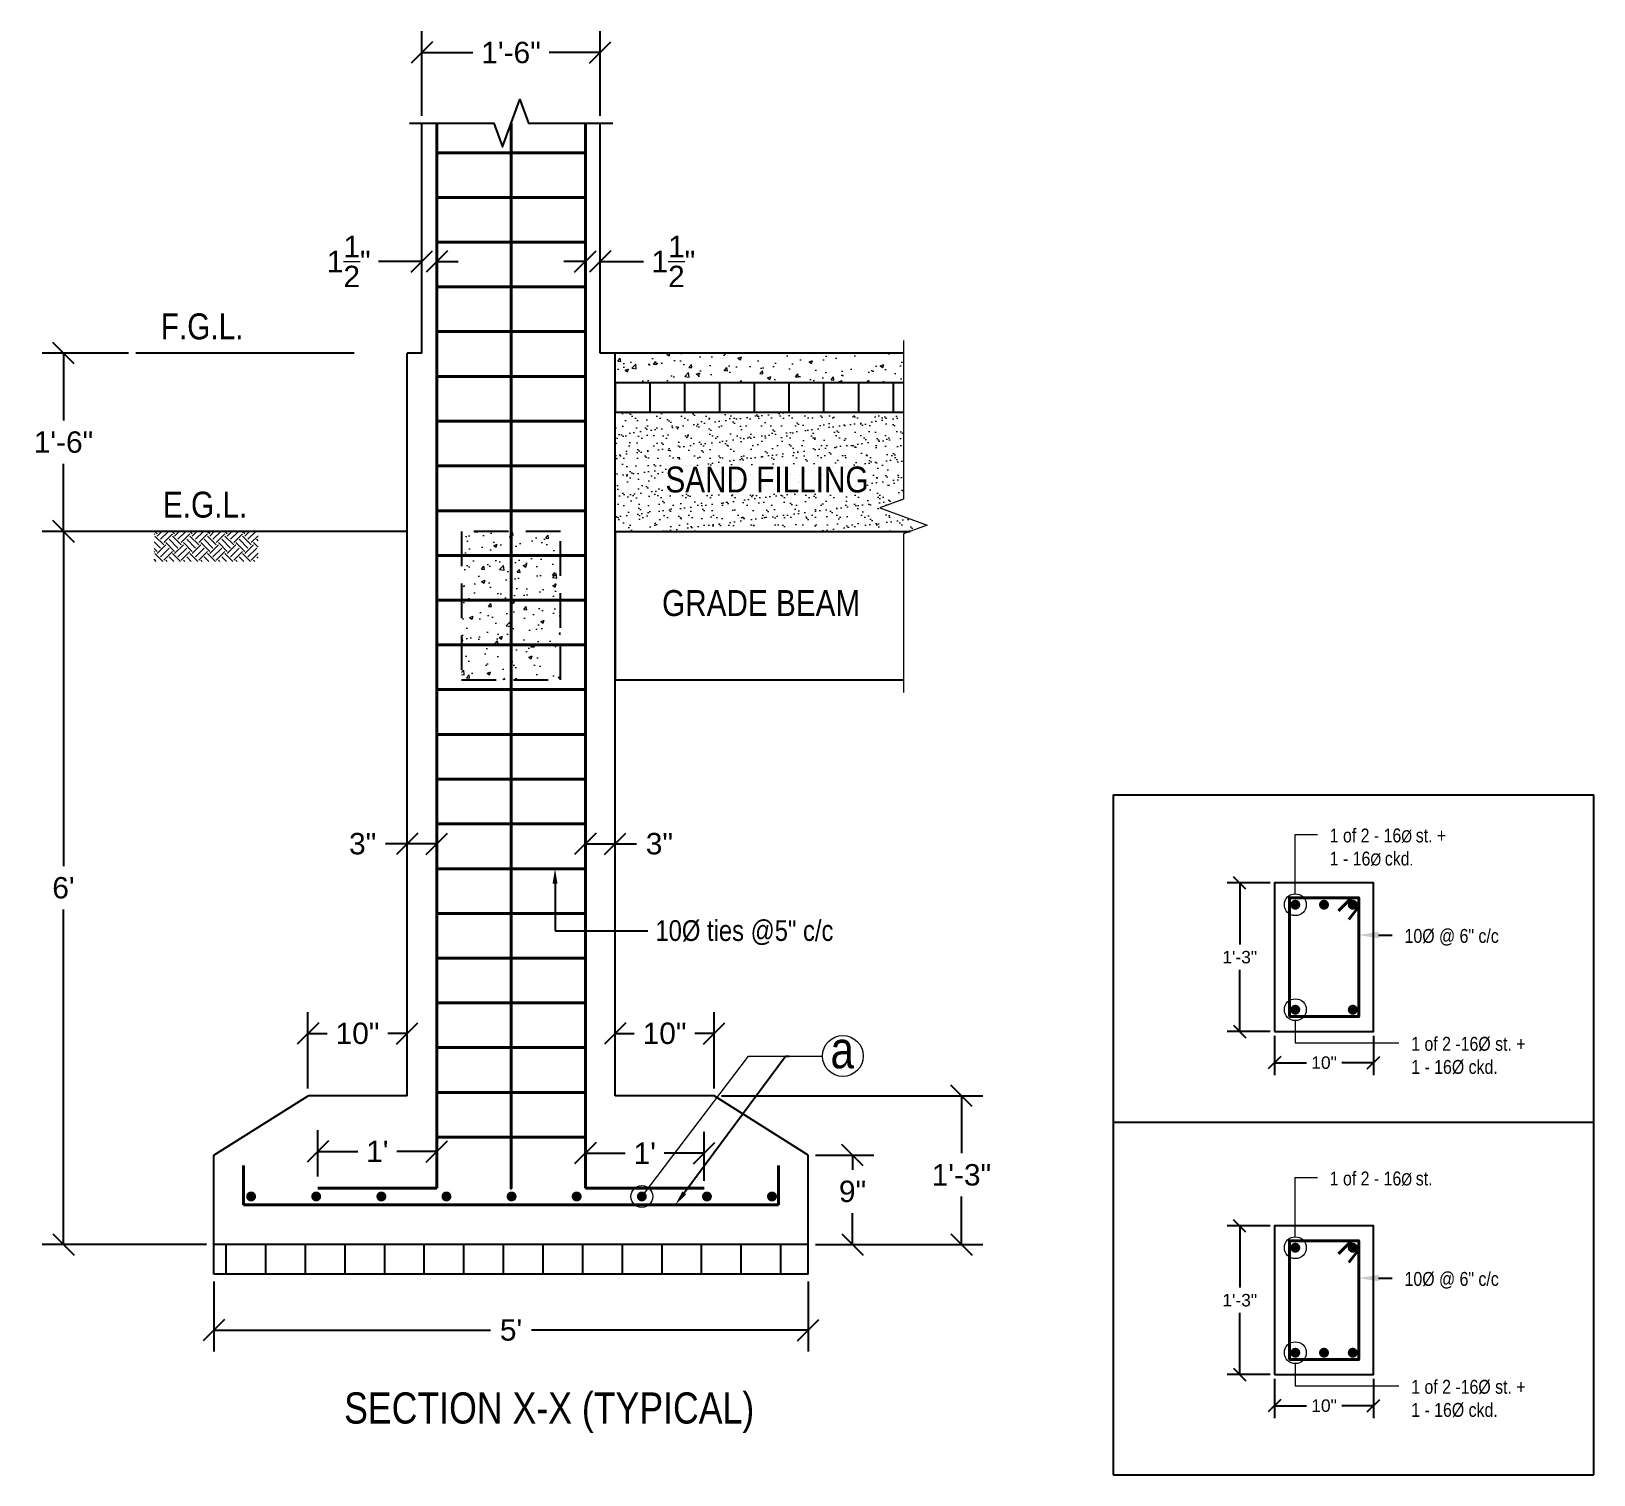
# Model space of a CAD drawing. Header units: inches. Extents: x 80 to 238, y 76 to 310.
# Drawn here: x 80.3 to 238.1, y 164 to 309.7 of the extents above; entities that cross this region are included whole.
import ezdxf
from ezdxf import colors
from ezdxf.entities.mleader import LeaderData, LeaderLine
from ezdxf.math import Vec2, Vec3

# ---------------------------------------------------------------- set-up
doc = ezdxf.new("R2010")
doc.units = ezdxf.units.IN
doc.header["$LTSCALE"] = 7
doc.header["$MEASUREMENT"] = 0
doc.linetypes.add('DASHED', pattern=[0.75, 0.5, -0.25])
for name, color, linetype, lineweight in [('Column', 200, 'Continuous', 25), ('Dimention', 2, 'Continuous', 13), ('Footing', 81, 'Continuous', 25), ('Grade Beam', 30, 'Continuous', 25), ('Hatch', 9, 'Continuous', 13), ('Reinforcment', 1, 'Continuous', 40), ('Text', 5, 'Continuous', 13)]:
    doc.layers.add(name, color=color, linetype=linetype, lineweight=lineweight)
doc.styles.add('AR', font='ARIALN.TTF')
doc.styles.get("Standard").update_dxf_attribs({"font": 'arial.ttf'})
doc.dimstyles.new('AR_1.0_12', dxfattribs={"dimscale": 12, "dimtxt": 0.18, "dimasz": 0.18, "dimexe": 0.18, "dimexo": 0.0625, "dimgap": 0.09, "dimtad": 0, "dimtih": 1, "dimtoh": 1, "dimzin": 0, "dimdsep": 46, "dimlunit": 4, "dimtxsty": 'Standard', "dimblk": 'OBLIQUE', "dimcen": 0.09, "dimadec": 0, "dimazin": 0, "dimtfac": 1, "dimtofl": 0, "dimtmove": 0, "dimatfit": 3, "dimfxl": 1, "dimtolj": 1, "dimtzin": 0, "dimarcsym": 0})
doc.dimstyles.new('AR_1.0_7', dxfattribs={"dimscale": 7, "dimtxt": 0.18, "dimasz": 0.18, "dimexe": 0.18, "dimexo": 0.0625, "dimgap": 0.09, "dimtad": 0, "dimtih": 1, "dimtoh": 1, "dimzin": 0, "dimdsep": 46, "dimlunit": 4, "dimtxsty": 'Standard', "dimblk": 'OBLIQUE', "dimcen": 0.09, "dimadec": 0, "dimazin": 0, "dimtfac": 1, "dimtofl": 0, "dimtmove": 0, "dimatfit": 3, "dimfxl": 1, "dimtolj": 1, "dimtzin": 0, "dimarcsym": 0})
pattern_1 = [(50, (0, 0), (3.5863, -0.31376), [0.375, -4.125]), (355, (0, 0), (-0.693757, 3.76096), [0.3, -3.3]), (100.4514, (0.299, -0.026), (2.892544, 3.4472), [0.3187, -3.50571]), (46.1842, (0, 1), (5.336207, -0.827596), [0.5625, -6.1875]), (96.6356, (0.4447, 0.931), (4.67331, 4.87059), [0.47805, -5.25857]), (351.1842, (0, 1), (4.67331, 4.87059), [0.45, -4.95]), (21, (0.5, 0.75), (2.984535, -2.013094), [0.375, -4.125]), (326, (0.5, 0.75), (1.216577, 3.62575), [0.3, -3.3]), (71.4514, (0.7487, 0.5822), (4.201112, 1.612656), [0.3187, -3.50571]), (37.5, (0, 0), (0.0607993, 1.6644693), [0, -3.26, 0, -3.35, 0, -3.3125]), (7.5, (0, 0), (1.315348, 1.972059), [0, -1.91, 0, -3.185, 0, -1.2625]), (327.5, (-1.115, 0), (2.669112, -0.1127744), [0, -1.25, 0, -3.9, 0, -5.175]), (317.5, (-1.615, 0), (2.915931, 0.500525), [0, -1.625, 0, -2.59, 0, -3.675])]

# ---------------------------------------------------------------- blocks, each defined once
blk = doc.blocks.new('*U14')
at = {"layer": 'Reinforcment', "const_width": 0.5}
blk.add_lwpolyline([(-0.25, 0, 1), (0.25, 0, 1)], format="xyb", close=True, dxfattribs=at)
blk = doc.blocks.new('*U15')
at = {"layer": 'Reinforcment', "color": 0, "linetype": 'ByBlock', "lineweight": -2, "transparency": 16777216}
for p in [(0, 0), (6.57, 0), (13.15, 0), (19.72, 0), (26.3, 0), (32.87, 0), (39.45, 0), (46.02, 0), (52.59, 0)]:
    blk.add_blockref('*U14', p, dxfattribs=at)
blk = doc.blocks.new('*U18')
at = {"layer": 'Reinforcment'}
blk.add_line((-7.5, 0), (7.5, 0), dxfattribs=at)
blk = doc.blocks.new('*U19')
at = {"layer": 'Reinforcment', "color": 0, "linetype": 'ByBlock', "lineweight": -2, "transparency": 16777216}
for p in [(0, 99.41), (0, 94.89), (0, 90.37), (0, 85.86), (0, 81.34), (0, 76.82), (0, 72.3), (0, 67.78), (0, 63.26), (0, 58.74), (0, 54.22), (0, 49.71), (0, 45.19), (0, 40.67), (0, 36.15), (0, 31.63), (0, 27.11), (0, 22.59), (0, 18.07), (0, 13.56), (0, 9.04), (0, 4.52), (0, 0)]:
    blk.add_blockref('*U18', p, dxfattribs=at)
blk = doc.blocks.new('*U21')
at = {"layer": 'Grade Beam'}
blk.add_line((0, 1.5), (0, -1.5), dxfattribs=at)
blk = doc.blocks.new('*U22')
at = {"color": 0, "linetype": 'ByBlock', "lineweight": -2, "transparency": 16777216}
for p in [(0, 0), (3.51, 0), (7.02, 0), (10.53, 0), (14.04, 0), (17.55, 0), (21.06, 0), (24.57, 0), (28.08, 0)]:
    blk.add_blockref('*U21', p, dxfattribs=at)
blk = doc.blocks.new('_Oblique')
at = {"color": 0, "linetype": 'ByBlock', "lineweight": -2}
blk.add_line((-0.5, -0.5), (0.5, 0.5), dxfattribs=at)
blk = doc.blocks.new('*D23')
at = {"layer": 'Defpoints', "color": 0, "transparency": 16777216}
for p in [(205.84, 208.73), (215.84, 208.73), (215.84, 205.58)]:
    blk.add_point(p, dxfattribs=at)
at = {"layer": 'Dimention', "color": 0, "lineweight": -2, "transparency": 16777216}
for p, q in [((205.84, 208.29), (205.84, 204.32)), ((215.84, 208.29), (215.84, 204.32)), ((205.84, 205.58), (209.06, 205.58)), ((215.84, 205.58), (212.63, 205.58))]:
    blk.add_line(p, q, dxfattribs=at)
at = {"layer": 'Dimention', "color": 0, "lineweight": -2, "transparency": 16777216, "xscale": 1.26, "yscale": 1.26, "zscale": 1.26, "rotation": 180}
blk.add_blockref('_Oblique', (205.84, 205.58), dxfattribs=at)
at = {"layer": 'Dimention', "color": 0, "lineweight": -2, "transparency": 16777216, "xscale": 1.26, "yscale": 1.26, "zscale": 1.26}
blk.add_blockref('_Oblique', (215.84, 205.58), dxfattribs=at)
at = {"layer": 'Dimention', "color": 0, "transparency": 16777216, "insert": (210.84, 205.58), "char_height": 1.26, "attachment_point": 5}
blk.add_mtext('\\A1;10"', dxfattribs=at)
blk = doc.blocks.new('*D24')
at = {"layer": 'Defpoints', "color": 0, "transparency": 16777216}
for p in [(202.33, 223.73), (205.84, 223.73), (205.84, 208.73)]:
    blk.add_point(p, dxfattribs=at)
at = {"layer": 'Dimention', "color": 0, "lineweight": -2, "transparency": 16777216}
for p, q in [((205.4, 223.73), (201.07, 223.73)), ((202.33, 223.73), (202.33, 217.5)), ((202.33, 208.73), (202.33, 214.95)), ((205.4, 208.73), (201.07, 208.73))]:
    blk.add_line(p, q, dxfattribs=at)
at = {"layer": 'Dimention', "color": 0, "lineweight": -2, "transparency": 16777216, "xscale": 1.26, "yscale": 1.26, "zscale": 1.26}
for p, rotation in [((202.33, 223.73), 90), ((202.33, 208.73), 270)]:
    blk.add_blockref('_Oblique', p, dxfattribs=dict(at, rotation=rotation))
at = {"layer": 'Dimention', "color": 0, "transparency": 16777216, "insert": (202.33, 216.23), "char_height": 1.26, "attachment_point": 5}
blk.add_mtext('\\A1;1\'-3"', dxfattribs=at)
blk = doc.blocks.new('*D25')
at = {"layer": 'Defpoints', "color": 0, "transparency": 16777216}
for p in [(205.84, 174.09), (215.84, 174.09), (215.84, 170.94)]:
    blk.add_point(p, dxfattribs=at)
at = {"layer": 'Dimention', "color": 0, "lineweight": -2, "transparency": 16777216}
for p, q in [((205.84, 173.66), (205.84, 169.68)), ((215.84, 173.66), (215.84, 169.68)), ((205.84, 170.94), (209.06, 170.94)), ((215.84, 170.94), (212.63, 170.94))]:
    blk.add_line(p, q, dxfattribs=at)
at = {"layer": 'Dimention', "color": 0, "lineweight": -2, "transparency": 16777216, "xscale": 1.26, "yscale": 1.26, "zscale": 1.26, "rotation": 180}
blk.add_blockref('_Oblique', (205.84, 170.94), dxfattribs=at)
at = {"layer": 'Dimention', "color": 0, "lineweight": -2, "transparency": 16777216, "xscale": 1.26, "yscale": 1.26, "zscale": 1.26}
blk.add_blockref('_Oblique', (215.84, 170.94), dxfattribs=at)
at = {"layer": 'Dimention', "color": 0, "transparency": 16777216, "insert": (210.84, 170.94), "char_height": 1.26, "attachment_point": 5}
blk.add_mtext('\\A1;10"', dxfattribs=at)
blk = doc.blocks.new('*D26')
at = {"layer": 'Defpoints', "color": 0, "transparency": 16777216}
for p in [(202.33, 189.09), (205.84, 189.09), (205.84, 174.09)]:
    blk.add_point(p, dxfattribs=at)
at = {"layer": 'Dimention', "color": 0, "lineweight": -2, "transparency": 16777216}
for p, q in [((205.4, 189.09), (201.07, 189.09)), ((202.33, 189.09), (202.33, 182.87)), ((202.33, 174.09), (202.33, 180.32)), ((205.4, 174.09), (201.07, 174.09))]:
    blk.add_line(p, q, dxfattribs=at)
at = {"layer": 'Dimention', "color": 0, "lineweight": -2, "transparency": 16777216, "xscale": 1.26, "yscale": 1.26, "zscale": 1.26}
for p, rotation in [((202.33, 189.09), 90), ((202.33, 174.09), 270)]:
    blk.add_blockref('_Oblique', p, dxfattribs=dict(at, rotation=rotation))
at = {"layer": 'Dimention', "color": 0, "transparency": 16777216, "insert": (202.33, 181.59), "char_height": 1.26, "attachment_point": 5}
blk.add_mtext('\\A1;1\'-3"', dxfattribs=at)
blk = doc.blocks.new('*D27')
at = {"layer": 'Defpoints', "color": 0, "transparency": 16777216}
for p in [(98.76, 184.23), (158.76, 184.23), (158.76, 178.58)]:
    blk.add_point(p, dxfattribs=at)
at = {"layer": 'Dimention', "color": 0, "lineweight": -2, "transparency": 16777216}
for p, q in [((98.76, 183.48), (98.76, 176.42)), ((158.76, 183.48), (158.76, 176.42)), ((98.76, 178.58), (126.69, 178.58)), ((158.76, 178.58), (130.84, 178.58))]:
    blk.add_line(p, q, dxfattribs=at)
at = {"layer": 'Dimention', "color": 0, "lineweight": -2, "transparency": 16777216, "xscale": 2.16, "yscale": 2.16, "zscale": 2.16, "rotation": 180}
blk.add_blockref('_Oblique', (98.76, 178.58), dxfattribs=at)
at = {"layer": 'Dimention', "color": 0, "lineweight": -2, "transparency": 16777216, "xscale": 2.16, "yscale": 2.16, "zscale": 2.16}
blk.add_blockref('_Oblique', (158.76, 178.58), dxfattribs=at)
at = {"layer": 'Dimention', "color": 0, "transparency": 16777216, "insert": (128.76, 178.58), "char_height": 2.16, "attachment_point": 5}
blk.add_mtext("\\A1;5'", dxfattribs=at)
blk = doc.blocks.new('*D28')
at = {"layer": 'Defpoints', "color": 0, "transparency": 16777216}
for p in [(83.57, 259.23), (98.76, 259.23), (98.76, 187.23)]:
    blk.add_point(p, dxfattribs=at)
at = {"layer": 'Dimention', "color": 0, "lineweight": -2, "transparency": 16777216}
for p, q in [((98.01, 259.23), (81.41, 259.23)), ((83.57, 259.23), (83.57, 225.41)), ((83.57, 187.23), (83.57, 221.04)), ((98.01, 187.23), (81.41, 187.23))]:
    blk.add_line(p, q, dxfattribs=at)
at = {"layer": 'Dimention', "color": 0, "lineweight": -2, "transparency": 16777216, "xscale": 2.16, "yscale": 2.16, "zscale": 2.16}
for p, rotation in [((83.57, 259.23), 90), ((83.57, 187.23), 270)]:
    blk.add_blockref('_Oblique', p, dxfattribs=dict(at, rotation=rotation))
at = {"layer": 'Dimention', "color": 0, "transparency": 16777216, "insert": (83.57, 223.23), "char_height": 2.16, "attachment_point": 5}
blk.add_mtext("\\A1;6'", dxfattribs=at)
blk = doc.blocks.new('*D29')
at = {"layer": 'Defpoints', "color": 0, "transparency": 16777216}
for p in [(90.89, 277.23), (83.57, 259.23), (91.1, 259.23)]:
    blk.add_point(p, dxfattribs=at)
at = {"layer": 'Dimention', "color": 0, "lineweight": -2, "transparency": 16777216}
for p, q in [((90.14, 277.23), (81.41, 277.23)), ((83.57, 277.23), (83.57, 270.41)), ((83.57, 259.23), (83.57, 266.04)), ((90.35, 259.23), (81.41, 259.23))]:
    blk.add_line(p, q, dxfattribs=at)
at = {"layer": 'Dimention', "color": 0, "lineweight": -2, "transparency": 16777216, "xscale": 2.16, "yscale": 2.16, "zscale": 2.16}
for p, rotation in [((83.57, 277.23), 90), ((83.57, 259.23), 270)]:
    blk.add_blockref('_Oblique', p, dxfattribs=dict(at, rotation=rotation))
at = {"layer": 'Dimention', "color": 0, "transparency": 16777216, "insert": (83.57, 268.23), "char_height": 2.16, "attachment_point": 5}
blk.add_mtext('\\A1;1\'-6"', dxfattribs=at)
blk = doc.blocks.new('*D30')
at = {"layer": 'Defpoints', "color": 0, "transparency": 16777216}
for p in [(137.76, 307.57), (119.76, 300.45), (137.76, 300.45)]:
    blk.add_point(p, dxfattribs=at)
at = {"layer": 'Dimention', "color": 0, "lineweight": -2, "transparency": 16777216}
for p, q in [((119.76, 301.2), (119.76, 309.73)), ((137.76, 301.2), (137.76, 309.73)), ((119.76, 307.57), (124.91, 307.57)), ((137.76, 307.57), (132.61, 307.57))]:
    blk.add_line(p, q, dxfattribs=at)
at = {"layer": 'Dimention', "color": 0, "lineweight": -2, "transparency": 16777216, "xscale": 2.16, "yscale": 2.16, "zscale": 2.16, "rotation": 180}
blk.add_blockref('_Oblique', (119.76, 307.57), dxfattribs=at)
at = {"layer": 'Dimention', "color": 0, "lineweight": -2, "transparency": 16777216, "xscale": 2.16, "yscale": 2.16, "zscale": 2.16}
blk.add_blockref('_Oblique', (137.76, 307.57), dxfattribs=at)
at = {"layer": 'Dimention', "color": 0, "transparency": 16777216, "insert": (128.76, 307.57), "char_height": 2.16, "attachment_point": 5}
blk.add_mtext('\\A1;1\'-6"', dxfattribs=at)
blk = doc.blocks.new('*D31')
at = {"layer": 'Defpoints', "color": 0, "transparency": 16777216}
for p in [(121.26, 286.48), (119.76, 283.91), (121.26, 283.91)]:
    blk.add_point(p, dxfattribs=at)
at = {"layer": 'Dimention', "color": 0, "lineweight": -2, "transparency": 16777216}
for p, q in [((119.76, 284.66), (119.76, 288.64)), ((121.26, 284.66), (121.26, 288.64)), ((119.76, 286.48), (115.38, 286.48)), ((121.26, 286.48), (123.42, 286.48))]:
    blk.add_line(p, q, dxfattribs=at)
at = {"layer": 'Dimention', "color": 0, "lineweight": -2, "transparency": 16777216, "xscale": 2.16, "yscale": 2.16, "zscale": 2.16}
blk.add_blockref('_Oblique', (119.76, 286.48), dxfattribs=at)
at = {"layer": 'Dimention', "color": 0, "lineweight": -2, "transparency": 16777216, "xscale": 2.16, "yscale": 2.16, "zscale": 2.16, "rotation": 180}
blk.add_blockref('_Oblique', (121.26, 286.48), dxfattribs=at)
at = {"layer": 'Dimention', "color": 0, "transparency": 16777216, "insert": (112.37, 286.48), "char_height": 2.16, "attachment_point": 5}
blk.add_mtext('\\A1;1{\\H1x;\\S1/2;}"', dxfattribs=at)
blk = doc.blocks.new('*D32')
at = {"layer": 'Defpoints', "color": 0, "transparency": 16777216}
for p in [(136.26, 286.48), (136.26, 283.91), (137.76, 283.91)]:
    blk.add_point(p, dxfattribs=at)
at = {"layer": 'Dimention', "color": 0, "lineweight": -2, "transparency": 16777216}
for p, q in [((136.26, 284.66), (136.26, 288.64)), ((137.76, 284.66), (137.76, 288.64)), ((136.26, 286.48), (134.1, 286.48)), ((137.76, 286.48), (142.14, 286.48))]:
    blk.add_line(p, q, dxfattribs=at)
at = {"layer": 'Dimention', "color": 0, "lineweight": -2, "transparency": 16777216, "xscale": 2.16, "yscale": 2.16, "zscale": 2.16}
blk.add_blockref('_Oblique', (136.26, 286.48), dxfattribs=at)
at = {"layer": 'Dimention', "color": 0, "lineweight": -2, "transparency": 16777216, "xscale": 2.16, "yscale": 2.16, "zscale": 2.16, "rotation": 180}
blk.add_blockref('_Oblique', (137.76, 286.48), dxfattribs=at)
at = {"layer": 'Dimention', "color": 0, "transparency": 16777216, "insert": (145.15, 286.48), "char_height": 2.16, "attachment_point": 5}
blk.add_mtext('\\A1;1{\\H1x;\\S1/2;}"', dxfattribs=at)
blk = doc.blocks.new('*D33')
at = {"layer": 'Defpoints', "color": 0, "transparency": 16777216}
for p in [(118.26, 227.68), (118.26, 225.17), (121.26, 225.17)]:
    blk.add_point(p, dxfattribs=at)
at = {"layer": 'Dimention', "color": 0, "lineweight": -2, "transparency": 16777216}
for p, q in [((118.26, 225.92), (118.26, 229.84)), ((121.26, 225.92), (121.26, 229.84)), ((118.26, 227.68), (116.1, 227.68)), ((121.26, 227.68), (118.26, 227.68))]:
    blk.add_line(p, q, dxfattribs=at)
at = {"layer": 'Dimention', "color": 0, "lineweight": -2, "transparency": 16777216, "xscale": 2.16, "yscale": 2.16, "zscale": 2.16, "rotation": 180}
blk.add_blockref('_Oblique', (118.26, 227.68), dxfattribs=at)
at = {"layer": 'Dimention', "color": 0, "lineweight": -2, "transparency": 16777216, "xscale": 2.16, "yscale": 2.16, "zscale": 2.16}
blk.add_blockref('_Oblique', (121.26, 227.68), dxfattribs=at)
at = {"layer": 'Dimention', "color": 0, "transparency": 16777216, "insert": (113.78, 227.68), "char_height": 2.16, "attachment_point": 5}
blk.add_mtext('\\A1;3"', dxfattribs=at)
blk = doc.blocks.new('*D34')
at = {"layer": 'Defpoints', "color": 0, "transparency": 16777216}
for p in [(139.26, 227.68), (136.26, 225.17), (139.26, 225.17)]:
    blk.add_point(p, dxfattribs=at)
at = {"layer": 'Dimention', "color": 0, "lineweight": -2, "transparency": 16777216}
for p, q in [((136.26, 225.92), (136.26, 229.84)), ((139.26, 225.92), (139.26, 229.84)), ((136.26, 227.68), (139.26, 227.68)), ((139.26, 227.68), (141.42, 227.68))]:
    blk.add_line(p, q, dxfattribs=at)
at = {"layer": 'Dimention', "color": 0, "lineweight": -2, "transparency": 16777216, "xscale": 2.16, "yscale": 2.16, "zscale": 2.16, "rotation": 180}
blk.add_blockref('_Oblique', (136.26, 227.68), dxfattribs=at)
at = {"layer": 'Dimention', "color": 0, "lineweight": -2, "transparency": 16777216, "xscale": 2.16, "yscale": 2.16, "zscale": 2.16}
blk.add_blockref('_Oblique', (139.26, 227.68), dxfattribs=at)
at = {"layer": 'Dimention', "color": 0, "transparency": 16777216, "insert": (143.74, 227.68), "char_height": 2.16, "attachment_point": 5}
blk.add_mtext('\\A1;3"', dxfattribs=at)
blk = doc.blocks.new('*D35')
at = {"layer": 'Defpoints', "color": 0, "transparency": 16777216}
for p in [(108.26, 208.53), (108.26, 202.23), (118.26, 202.23)]:
    blk.add_point(p, dxfattribs=at)
at = {"layer": 'Dimention', "color": 0, "lineweight": -2, "transparency": 16777216}
for p, q in [((108.26, 202.98), (108.26, 210.69)), ((118.26, 202.98), (118.26, 210.69)), ((108.26, 208.53), (110.2, 208.53)), ((118.26, 208.53), (116.32, 208.53))]:
    blk.add_line(p, q, dxfattribs=at)
at = {"layer": 'Dimention', "color": 0, "lineweight": -2, "transparency": 16777216, "xscale": 2.16, "yscale": 2.16, "zscale": 2.16, "rotation": 180}
blk.add_blockref('_Oblique', (108.26, 208.53), dxfattribs=at)
at = {"layer": 'Dimention', "color": 0, "lineweight": -2, "transparency": 16777216, "xscale": 2.16, "yscale": 2.16, "zscale": 2.16}
blk.add_blockref('_Oblique', (118.26, 208.53), dxfattribs=at)
at = {"layer": 'Dimention', "color": 0, "transparency": 16777216, "insert": (113.26, 208.53), "char_height": 2.16, "attachment_point": 5}
blk.add_mtext('\\A1;10"', dxfattribs=at)
blk = doc.blocks.new('*D36')
at = {"layer": 'Defpoints', "color": 0, "transparency": 16777216}
for p in [(149.26, 208.53), (139.26, 202.23), (149.26, 202.23)]:
    blk.add_point(p, dxfattribs=at)
at = {"layer": 'Dimention', "color": 0, "lineweight": -2, "transparency": 16777216}
for p, q in [((139.26, 202.98), (139.26, 210.69)), ((149.26, 202.98), (149.26, 210.69)), ((139.26, 208.53), (141.2, 208.53)), ((149.26, 208.53), (147.32, 208.53))]:
    blk.add_line(p, q, dxfattribs=at)
at = {"layer": 'Dimention', "color": 0, "lineweight": -2, "transparency": 16777216, "xscale": 2.16, "yscale": 2.16, "zscale": 2.16}
for p, rotation in [((139.26, 208.53), 179.9999999999996), ((149.26, 208.53), 359.9999999999997)]:
    blk.add_blockref('_Oblique', p, dxfattribs=dict(at, rotation=rotation))
at = {"layer": 'Dimention', "color": 0, "transparency": 16777216, "insert": (144.26, 208.53), "char_height": 2.16, "attachment_point": 5}
blk.add_mtext('\\A1;10"', dxfattribs=at)
blk = doc.blocks.new('*D37')
at = {"layer": 'Defpoints', "color": 0, "transparency": 16777216}
for p in [(109.26, 196.62), (109.26, 193.35), (121.26, 193.35)]:
    blk.add_point(p, dxfattribs=at)
at = {"layer": 'Dimention', "color": 0, "lineweight": -2, "transparency": 16777216}
for p, q in [((109.26, 194.1), (109.26, 198.78)), ((121.26, 194.1), (121.26, 198.78)), ((109.26, 196.62), (113.29, 196.62)), ((121.26, 196.62), (117.23, 196.62))]:
    blk.add_line(p, q, dxfattribs=at)
at = {"layer": 'Dimention', "color": 0, "lineweight": -2, "transparency": 16777216, "xscale": 2.16, "yscale": 2.16, "zscale": 2.16, "rotation": 180}
blk.add_blockref('_Oblique', (109.26, 196.62), dxfattribs=at)
at = {"layer": 'Dimention', "color": 0, "lineweight": -2, "transparency": 16777216, "xscale": 2.16, "yscale": 2.16, "zscale": 2.16}
blk.add_blockref('_Oblique', (121.26, 196.62), dxfattribs=at)
at = {"layer": 'Dimention', "color": 0, "transparency": 16777216, "insert": (115.26, 196.62), "char_height": 2.16, "attachment_point": 5}
blk.add_mtext("\\A1;1'", dxfattribs=at)
blk = doc.blocks.new('*D38')
at = {"layer": 'Defpoints', "color": 0, "transparency": 16777216}
for p in [(148.26, 196.44), (136.26, 192.91), (148.26, 192.91)]:
    blk.add_point(p, dxfattribs=at)
at = {"layer": 'Dimention', "color": 0, "lineweight": -2, "transparency": 16777216}
for p, q in [((136.26, 193.66), (136.26, 198.6)), ((148.26, 193.66), (148.26, 198.6)), ((136.26, 196.44), (140.29, 196.44)), ((148.26, 196.44), (144.23, 196.44))]:
    blk.add_line(p, q, dxfattribs=at)
at = {"layer": 'Dimention', "color": 0, "lineweight": -2, "transparency": 16777216, "xscale": 2.16, "yscale": 2.16, "zscale": 2.16, "rotation": 180}
blk.add_blockref('_Oblique', (136.26, 196.44), dxfattribs=at)
at = {"layer": 'Dimention', "color": 0, "lineweight": -2, "transparency": 16777216, "xscale": 2.16, "yscale": 2.16, "zscale": 2.16}
blk.add_blockref('_Oblique', (148.26, 196.44), dxfattribs=at)
at = {"layer": 'Dimention', "color": 0, "transparency": 16777216, "insert": (142.26, 196.44), "char_height": 2.16, "attachment_point": 5}
blk.add_mtext("\\A1;1'", dxfattribs=at)
blk = doc.blocks.new('*D39')
at = {"layer": 'Defpoints', "color": 0, "transparency": 16777216}
for p in [(149.26, 202.23), (158.76, 187.23), (174.23, 187.23)]:
    blk.add_point(p, dxfattribs=at)
at = {"layer": 'Dimention', "color": 0, "lineweight": -2, "transparency": 16777216}
for p, q in [((150.01, 202.23), (176.39, 202.23)), ((174.23, 202.23), (174.23, 196.43)), ((174.23, 187.23), (174.23, 192.06)), ((159.51, 187.23), (176.39, 187.23))]:
    blk.add_line(p, q, dxfattribs=at)
at = {"layer": 'Dimention', "color": 0, "lineweight": -2, "transparency": 16777216, "xscale": 2.16, "yscale": 2.16, "zscale": 2.16}
for p, rotation in [((174.23, 202.23), 90), ((174.23, 187.23), 270)]:
    blk.add_blockref('_Oblique', p, dxfattribs=dict(at, rotation=rotation))
at = {"layer": 'Dimention', "color": 0, "transparency": 16777216, "insert": (174.23, 194.24), "char_height": 2.16, "attachment_point": 5}
blk.add_mtext('\\A1;1\'-3"', dxfattribs=at)
blk = doc.blocks.new('*D40')
at = {"layer": 'Defpoints', "color": 0, "transparency": 16777216}
for p in [(158.76, 196.23), (158.76, 187.23), (163.24, 187.23)]:
    blk.add_point(p, dxfattribs=at)
at = {"layer": 'Dimention', "color": 0, "lineweight": -2, "transparency": 16777216}
for p, q in [((159.51, 196.23), (165.4, 196.23)), ((163.24, 196.23), (163.24, 194.75)), ((163.24, 187.23), (163.24, 190.39)), ((159.51, 187.23), (165.4, 187.23))]:
    blk.add_line(p, q, dxfattribs=at)
at = {"layer": 'Dimention', "color": 0, "lineweight": -2, "transparency": 16777216, "xscale": 2.16, "yscale": 2.16, "zscale": 2.16}
for p, rotation in [((163.24, 196.23), 90), ((163.24, 187.23), 270)]:
    blk.add_blockref('_Oblique', p, dxfattribs=dict(at, rotation=rotation))
at = {"layer": 'Dimention', "color": 0, "transparency": 16777216, "insert": (163.24, 192.57), "char_height": 2.16, "attachment_point": 5}
blk.add_mtext('\\A1;9"', dxfattribs=at)

msp = doc.modelspace()

# ---------------------------------------------------------------- hatches: boundary and pattern name
at = {"layer": 'Footing'}
h = msp.add_hatch(dxfattribs=at)
h.set_pattern_fill('AR-B88', color=256, scale=0.5)
h.paths.add_polyline_path([(158.762, 187.228), (98.762, 187.228), (98.762, 184.228), (158.762, 184.228)])
at = {"layer": 'Hatch'}
h = msp.add_hatch(dxfattribs=at)
h.set_pattern_fill('AR-CONC', color=256, scale=0.5)
h.set_pattern_definition(pattern_1)
h.paths.add_polyline_path([(168.383, 277.228), (139.262, 277.228), (139.262, 274.228), (168.383, 274.228)])
h = msp.add_hatch(dxfattribs=at)
h.set_pattern_fill('AR-SAND', color=256, scale=0.8)
h.paths.add_polyline_path([(168.383, 271.228), (139.262, 271.228), (139.262, 259.228), (169.07, 259.228), (170.787, 259.853), (165.979, 261.603), (168.383, 262.478)])
h.paths.add_polyline_path([(143.671, 262.435), (165.535, 262.435), (165.535, 266.501), (143.671, 266.501)], flags=24)
at = {"layer": 'Hatch', "transparency": 33554687}
h = msp.add_hatch(dxfattribs=at)
h.set_pattern_fill('EARTH', color=256, scale=5, angle=45)
h.paths.add_polyline_path([(103.222, 259.228), (92.729, 259.228), (92.729, 256.192), (103.222, 256.192)])
at = {"layer": 'Hatch'}
h = msp.add_hatch(dxfattribs=at)
h.set_pattern_fill('AR-CONC', color=256, scale=0.5)
h.set_pattern_definition(pattern_1)
h.paths.add_polyline_path([(123.762, 244.228), (133.762, 244.228), (133.762, 259.228), (123.762, 259.228)])

# ---------------------------------------------------------------- linework, layer by layer
for p, q in [((168.383, 277.228), (139.262, 277.228)), ((168.383, 274.228), (139.262, 274.228)), ((189.546, 232.63), (238.073, 232.63)), ((189.546, 232.63), (189.546, 163.969)), ((238.073, 163.969), (238.073, 232.63)), ((189.546, 199.577), (238.073, 199.577)), ((189.546, 163.969), (238.073, 163.969))]:
    msp.add_line(p, q)
at = {"layer": 'Column'}
for p, q in [((119.762, 277.228), (119.762, 300.446)), ((137.762, 277.228), (137.762, 300.446)), ((118.262, 202.228), (118.262, 277.228)), ((119.762, 277.228), (118.262, 277.228)), ((139.262, 277.228), (137.762, 277.228)), ((139.262, 202.228), (139.262, 277.228))]:
    msp.add_line(p, q, dxfattribs=at)
at = {"layer": 'Dimention'}
for p, q in [((207.942, 222.633), (207.942, 228.61)), ((207.942, 228.61), (210.176, 228.61)), ((207.942, 209.823), (207.942, 207.573)), ((207.942, 207.573), (218.402, 207.573)), ((142.124, 192.261), (152.734, 206.253)), ((152.734, 206.253), (160.196, 206.253)), ((207.942, 187.998), (207.942, 193.975)), ((207.942, 193.975), (210.176, 193.975)), ((207.942, 175.188), (207.942, 172.937)), ((207.942, 172.937), (218.402, 172.937))]:
    msp.add_line(p, q, dxfattribs=at)
at = {"layer": 'Dimention', "linetype": 'Continuous'}
msp.add_lwpolyline([(168.383, 278.488), (168.383, 262.478), (165.979, 261.603), (170.787, 259.853), (168.383, 258.978), (168.383, 242.968)], dxfattribs=at)
at = {"layer": 'Dimention'}
for centre, radius in [((207.942, 221.529), 1.104), ((207.942, 210.927), 1.104), ((162.261, 206.253), 2.065), ((141.963, 192.07), 1.104), ((207.942, 186.894), 1.104), ((207.942, 176.292), 1.104)]:
    msp.add_circle(centre, radius, dxfattribs=at)
at = {"layer": 'Footing'}
for p, q in [((112.916, 277.228), (90.885, 277.228)), ((118.262, 259.228), (91.099, 259.228)), ((98.762, 196.228), (108.262, 202.228)), ((118.262, 202.228), (108.262, 202.228)), ((149.262, 202.228), (139.262, 202.228)), ((158.762, 196.228), (149.262, 202.228)), ((98.762, 184.228), (98.762, 196.228)), ((158.762, 184.228), (158.762, 196.228)), ((158.762, 187.228), (98.762, 187.228)), ((158.762, 184.228), (98.762, 184.228))]:
    msp.add_line(p, q, dxfattribs=at)
at = {"layer": 'Grade Beam'}
for p, q in [((168.383, 271.228), (139.262, 271.228)), ((139.262, 259.228), (139.262, 244.228)), ((139.262, 259.228), (169.07, 259.228)), ((139.262, 244.228), (168.383, 244.228))]:
    msp.add_line(p, q, dxfattribs=at)
at = {"layer": 'Grade Beam', "linetype": 'Continuous'}
msp.add_lwpolyline([(118.502, 300.446), (127.012, 300.446), (127.887, 298.041), (129.637, 302.85), (130.512, 300.446), (139.022, 300.446)], dxfattribs=at)
at = {"layer": 'Grade Beam', "linetype": 'DASHED'}
msp.add_lwpolyline([(123.762, 244.228), (133.762, 244.228), (133.762, 259.228), (123.762, 259.228)], close=True, dxfattribs=at)
msp.add_lwpolyline([(123.762, 244.228), (133.762, 244.228), (133.762, 259.228), (123.762, 259.228)], close=True, dxfattribs=at)
at = {"layer": 'Grade Beam', "linetype": 'Continuous'}
for points in [[(205.842, 208.728), (215.842, 208.728), (215.842, 223.728), (205.842, 223.728)], [(205.842, 174.093), (215.842, 174.093), (215.842, 189.093), (205.842, 189.093)]]:
    msp.add_lwpolyline(points, close=True, dxfattribs=at)
at = {"layer": 'Reinforcment'}
for p, q in [((121.262, 192.913), (121.262, 300.446)), ((128.762, 192.913), (128.762, 300.446)), ((136.262, 192.913), (136.262, 300.446)), ((213.599, 222.228), (212.313, 220.912)), ((214.342, 221.344), (213.35, 220.022)), ((101.762, 191.228), (101.762, 195.207)), ((155.762, 191.228), (155.762, 195.207)), ((121.262, 192.913), (109.262, 192.913)), ((148.262, 192.913), (136.262, 192.913)), ((155.762, 191.228), (101.762, 191.228)), ((213.599, 187.593), (212.313, 186.277)), ((214.342, 186.708), (213.35, 185.387))]:
    msp.add_line(p, q, dxfattribs=at)
at = {"layer": 'Reinforcment', "linetype": 'Continuous'}
for points in [[(207.342, 210.228), (214.342, 210.228), (214.342, 222.228), (207.342, 222.228)], [(207.342, 175.593), (214.342, 175.593), (214.342, 187.593), (207.342, 187.593)]]:
    msp.add_lwpolyline(points, close=True, dxfattribs=at)
at = {"layer": 'Reinforcment'}
for points, const_width in [([(207.692, 221.529, 1), (208.192, 221.529, 1)], 0.5), ([(211.092, 221.529, -1), (210.592, 221.529, -1)], 0.5), ([(213.992, 221.529, -1), (213.492, 221.529, -1)], 0.5), ([(207.692, 210.927, -1), (208.192, 210.927, -1)], 0.5), ([(213.992, 210.927, 1), (213.492, 210.927, 1)], 0.5), ([(128.687, 192.913, 1), (128.837, 192.913, 1)], 0.15), ([(207.692, 186.894, 1), (208.192, 186.894, 1)], 0.5), ([(213.992, 186.894, -1), (213.492, 186.894, -1)], 0.5), ([(207.692, 176.292, -1), (208.192, 176.292, -1)], 0.5), ([(211.092, 176.292, -1), (210.592, 176.292, -1)], 0.5), ([(213.992, 176.292, 1), (213.492, 176.292, 1)], 0.5)]:
    msp.add_lwpolyline(points, format="xyb", close=True, dxfattribs=dict(at, const_width=const_width))

# ---------------------------------------------------------------- block references
msp.add_blockref('*U22', (139.262, 272.728))
for name, p in [('*U19', (128.762, 198.057)), ('*U15', (102.518, 192.07))]:
    msp.add_blockref(name, p, dxfattribs=at)

# ---------------------------------------------------------------- texts
at = {"layer": 'Dimention', "style": 'AR'}
for s, height, p in [('10Ø ties @5" c/c', 2.0955, (143.339, 217.872)), ('a', 3.742, (161.014, 205.012))]:
    msp.add_text(s, height=height, dxfattribs=at).set_placement(p)
at = {"layer": 'Dimention', "char_height": 1.4, "attachment_point": 1, "style": 'AR'}
for s, insert in [('1 of 2 - 16{\\H0.875x;Ø\\fMS Shell Dlg 2|b0|i0|c0|p0;\\H0.80952x; }st. +\\P1 - 16{\\H0.875x;Ø\\fMS Shell Dlg 2|b0|i0|c0|p0;\\H0.80952x; }ckd{\\fMS Shell Dlg 2|b0|i0|c0|p0;\\H0.70833x;.}', (211.418, 229.224)), ('10Ø @ 6" c/c', (218.975, 219.079)), ('1 of 2 -16Ø st. +\\P1 - 16Ø ckd.', (219.644, 208.186)), ('1 of 2 - 16{\\H0.875x;Ø\\fMS Shell Dlg 2|b0|i0|c0|p0;\\H0.80952x; }st. ', (211.418, 194.588)), ('10Ø @ 6" c/c', (218.975, 184.444)), ('1 of 2 -16Ø st. +\\P1 - 16Ø ckd.', (219.644, 173.551))]:
    msp.add_mtext_dynamic_manual_height_columns(s, width=22.6843, gutter_width=13.097, heights=[0], dxfattribs=dict(at, insert=insert))
at = {"layer": 'Text', "style": 'AR'}
for s, height, p in [('F.G.L.', 2.6194, (93.402, 278.617)), ('SAND FILLING', 2.61938, (144.349, 263.157)), ('E.G.L.', 2.6194, (93.616, 260.617)), ('GRADE BEAM', 2.6194, (144.007, 250.68)), ('SECTION X-X (TYPICAL)', 3.14326, (111.907, 169.139))]:
    msp.add_text(s, height=height, dxfattribs=at).set_placement(p)

# ---------------------------------------------------------------- dimensions: what is measured, and where the dimension line sits
at = {"layer": 'Dimention'}
for base, p1, p2, dimstyle, picture, middle in [((137.762, 307.569), (119.762, 300.446), (137.762, 300.446), 'AR_1.0_12', '*D30', (128.762, 307.569)), ((118.262, 227.677), (121.262, 225.17), (118.262, 225.17), 'AR_1.0_12', '*D33', (113.782, 227.677)), ((108.262, 208.533), (118.262, 202.228), (108.262, 202.228), 'AR_1.0_12', '*D35', (113.262, 208.533)), ((215.842, 205.576), (205.842, 208.728), (215.842, 208.728), 'AR_1.0_7', '*D23', (210.842, 205.576)), ((109.262, 196.624), (121.262, 193.353), (109.262, 193.353), 'AR_1.0_12', '*D37', (115.262, 196.624)), ((148.262, 196.444), (136.262, 192.913), (148.262, 192.913), 'AR_1.0_12', '*D38', (142.262, 196.444)), ((158.762, 178.584), (98.762, 184.228), (158.762, 184.228), 'AR_1.0_12', '*D27', (128.762, 178.584)), ((215.842, 170.941), (205.842, 174.093), (215.842, 174.093), 'AR_1.0_7', '*D25', (210.842, 170.941))]:
    dim = msp.add_linear_dim(base=base, p1=p1, p2=p2, dimstyle=dimstyle, dxfattribs=at)
    dim.commit()
    dim.dimension.update_dxf_attribs({"geometry": picture, "text_midpoint": middle})
dim = msp.add_linear_dim(base=(121.262, 286.484), p1=(119.762, 283.913), p2=(121.262, 283.913), dimstyle='AR_1.0_12', dxfattribs=at)
dim.commit()
dim.dimension.update_dxf_attribs({"geometry": '*D31', "text_midpoint": (112.373, 286.484), "dimtype": 160})
for base, p1, p2, angle, picture, middle in [((136.262, 286.484), (137.762, 283.913), (136.262, 283.913), 180, '*D32', (145.151, 286.484)), ((174.231, 187.228), (149.262, 202.228), (158.762, 187.228), 90, '*D39', (174.231, 194.243)), ((163.243, 187.228), (158.762, 196.228), (158.762, 187.228), 90, '*D40', (163.243, 192.569))]:
    dim = msp.add_linear_dim(base=base, p1=p1, p2=p2, angle=angle, dimstyle='AR_1.0_12', dxfattribs=at)
    dim.commit()
    dim.dimension.update_dxf_attribs({"geometry": picture, "text_midpoint": middle, "dimtype": 160})
for base, p1, p2, angle, dimstyle, picture, middle in [((83.574, 259.228), (90.885, 277.228), (91.099, 259.228), 90, 'AR_1.0_12', '*D29', (83.574, 268.228)), ((83.574, 259.228), (98.762, 187.228), (98.762, 259.228), 90, 'AR_1.0_12', '*D28', (83.574, 223.228)), ((139.262, 227.677), (136.262, 225.17), (139.262, 225.17), 180, 'AR_1.0_12', '*D34', (143.743, 227.677)), ((202.328, 223.728), (205.842, 208.728), (205.842, 223.728), 90, 'AR_1.0_7', '*D24', (202.328, 216.228)), ((149.262, 208.533), (139.262, 202.228), (149.262, 202.228), 180, 'AR_1.0_12', '*D36', (144.262, 208.533)), ((202.328, 189.093), (205.842, 174.093), (205.842, 189.093), 90, 'AR_1.0_7', '*D26', (202.328, 181.593))]:
    dim = msp.add_linear_dim(base=base, p1=p1, p2=p2, angle=angle, dimstyle=dimstyle, dxfattribs=at)
    dim.commit()
    dim.dimension.update_dxf_attribs({"geometry": picture, "text_midpoint": middle})

# ---------------------------------------------------------------- leaders
ml = msp.add_multileader_mtext('Standard', dxfattribs=at)
ml.set_content('', color=256)
ml.set_leader_properties()
ml.build(insert=Vec2(0, 0))
ml.multileader.update_dxf_attribs({"dogleg_length": 0.36, "arrow_head_size": 1.5})
ctx = ml.context
ctx.base_point, ctx.char_height, ctx.arrow_head_size, ctx.landing_gap_size, ctx.plane_origin = Vec3(142.579, 218.877), 0.18, 1.5, 0.09, Vec3(133.202, 225.17)
notes = []
notes.append((ctx, [(0, (1, 1, 0), (133.202, 218.877), (1, 0), 9.377, [(0, [(133.202, 225.17)], 0, [])])]))
ctx.mtext.insert, ctx.mtext.flow_direction = Vec3(142.669, 218.967), 5
ml = msp.add_multileader_mtext('Standard', dxfattribs=at)
ml.set_content('', color=256)
ml.set_leader_properties()
ml.build(insert=Vec2(0, 0))
ml.multileader.update_dxf_attribs({"dogleg_length": 0.36, "arrow_head_size": 2})
ctx = ml.context
ctx.base_point, ctx.char_height, ctx.arrow_head_size, ctx.landing_gap_size, ctx.plane_origin = Vec3(217.733, 218.466), 0.18, 2, 0.09, Vec3(214.342, 218.466)
notes.append((ctx, [(0, (1, 1, 0), (217.373, 218.466), (1, 0), 0.36, [(0, [(214.342, 218.466)], 0, [])])]))
ctx.mtext.insert, ctx.mtext.flow_direction = Vec3(217.823, 218.556), 5
ml = msp.add_multileader_mtext('Standard', dxfattribs=at)
ml.set_content('', color=256)
ml.set_leader_properties()
ml.build(insert=Vec2(0, 0))
ml.multileader.update_dxf_attribs({"dogleg_length": 0.36, "arrow_head_size": 1.5})
ctx = ml.context
ctx.base_point, ctx.char_height, ctx.arrow_head_size, ctx.landing_gap_size, ctx.plane_origin = Vec3(156.825, 206.253), 0.18, 1.5, 0.09, Vec3(145.355, 191.228)
notes.append((ctx, [(0, (1, 1, 0), (156.465, 206.253), (1, 0), 0.36, [(0, [(145.355, 191.228)], 0, [])])]))
ctx.mtext.insert, ctx.mtext.flow_direction = Vec3(156.915, 206.343), 5
ml = msp.add_multileader_mtext('Standard', dxfattribs=at)
ml.set_content('', color=256)
ml.set_leader_properties()
ml.build(insert=Vec2(0, 0))
ml.multileader.update_dxf_attribs({"dogleg_length": 0.36, "arrow_head_size": 2})
ctx = ml.context
ctx.base_point, ctx.char_height, ctx.arrow_head_size, ctx.landing_gap_size, ctx.plane_origin = Vec3(217.733, 183.831), 0.18, 2, 0.09, Vec3(214.342, 183.831)
notes.append((ctx, [(0, (1, 1, 0), (217.373, 183.831), (1, 0), 0.36, [(0, [(214.342, 183.831)], 0, [])])]))
ctx.mtext.insert, ctx.mtext.flow_direction = Vec3(217.823, 183.921), 5
for ctx, leaders in notes:
    for number, flags, end, landing, length, lines in leaders:
        leader = LeaderData()
        leader.index, (leader.has_last_leader_line, leader.has_dogleg_vector, leader.attachment_direction) = number, flags
        leader.last_leader_point, leader.dogleg_vector, leader.dogleg_length = Vec3(end), Vec3(landing), length
        for number, points, colour, breaks in lines:
            line = LeaderLine()
            line.index, line.vertices, line.color, line.breaks = number, Vec3.list(points), colors.encode_raw_color(colour), breaks
            leader.lines.append(line)
        ctx.leaders.append(leader)

doc.saveas('drawing.dxf')
